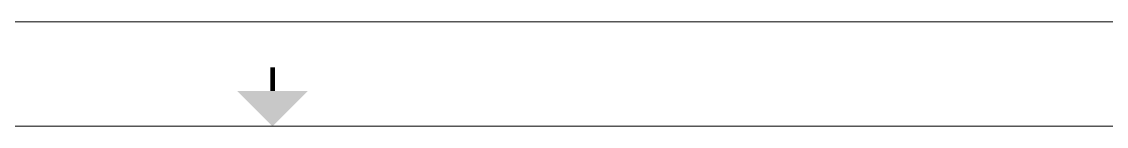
# Model space of a CAD drawing. Header units: inches. Extents: x -7 to 38035, y 41 to 29026.
# Drawn here: x 17080 to 25440, y 28221 to 29026 of the extents above; entities that cross this region are included whole.
import ezdxf
from ezdxf.enums import TextEntityAlignment as Align

# ---------------------------------------------------------------- set-up
doc = ezdxf.new("R2010")
doc.units = ezdxf.units.IN
doc.header["$MEASUREMENT"] = 0
doc.layers.add('Title Block', color=7, linetype='Continuous', lineweight=5)
doc.styles.add('ACANSTS', font='romans.shx', dxfattribs={"height": 1})
doc.styles.add('Roman', font='arial.ttf')

# ---------------------------------------------------------------- blocks, each defined once
blk = doc.blocks.new('LONE STAR BLOWER TITLE BLOCK (SIZE A)')
at = {"layer": 'Title Block', "lineweight": 15}
for p, q in [((23.625, 18), (0, 18)), ((23.125, 17.5), (0.5, 17.5)), ((23.125, 17.5), (0.5, 17.5))]:
    blk.add_line(p, q, dxfattribs=at)
at = {"layer": 'Title Block', "lineweight": 15, "const_width": 0.0225}
blk.add_lwpolyline([(11.8125, 17.7812), (11.8125, 17.6687)], dxfattribs=at)
at = {"layer": 'Title Block', "lineweight": 15}
blk.add_solid([(11.6437, 17.6687), (11.9813, 17.6687), (11.8125, 17.5)], dxfattribs=at)
at = {"layer": 'Title Block', "lineweight": 15, "style": 'ACANSTS'}
for tag, p, height in [('DRAWN_BY', (14.7817, 2.2896), 0.135), ('DRAWN_DATE', (15.8526, 2.3021), 0.135), ('DRAWING_SUBTITLE', (17.7236, 1.9768), 0.2025), ('CHECKED_BY', (14.804, 1.9438), 0.135), ('CHECK_DATE', (15.8339, 1.9487), 0.135), ('ENGINEER', (14.7979, 1.6123), 0.135), ('ENG_DATE', (15.8249, 1.6112), 0.135), ('DRAWING_SUBTITLE', (17.7211, 1.5494), 0.2025), ('MANUFACTURING', (14.7936, 1.2748), 0.135), ('MFG_DATE', (15.826, 1.2778), 0.135), ('CONTROL', (14.7936, 0.9373), 0.135), ('CONTROL_DATE', (15.826, 0.9403), 0.135), ('CAGE_CODE', (17.9275, 0.9163), 0.135), ('MODEL_FILE_NAME', (9.0607, 0.6111), 0.135), ('APPROVED_BY', (14.7823, 0.5726), 0.135), ('APPROVAL_DATE', (15.8177, 0.5698), 0.135)]:
    blk.add_attdef(tag, p, '', height=height, dxfattribs=at)
at = {"layer": 'Title Block', "lineweight": 15, "style": 'Roman', "flags": 8}
for tag, height, p in [('DWG_NUMBER', 0.2812, (19.0664, 1.1474)), ('SCALE', 0.135, (18.1035, 0.7041)), ('SHEETNUMBER', 0.135, (21.2556, 0.7041)), ('TOTA_SHEETS', 0.135, (21.8939, 0.7016))]:
    blk.add_attdef(tag, text='', height=height, dxfattribs=at).set_placement(p, align=Align.TOP_LEFT)
at = {"layer": 'Title Block', "lineweight": 15, "style": 'ACANSTS'}
blk.add_attdef('REVISION', text='', height=0.135, dxfattribs=at).set_placement((22.8495, 0.8933), align=Align.CENTER)

msp = doc.modelspace()

# ---------------------------------------------------------------- block references
at = {"xscale": 1610.262423542551, "yscale": 1610.262423542551, "zscale": 1610.262423542551}
msp.add_blockref('LONE STAR BLOWER TITLE BLOCK (SIZE A)', (-7.32, 41.33), dxfattribs=at)

doc.saveas('drawing.dxf')
